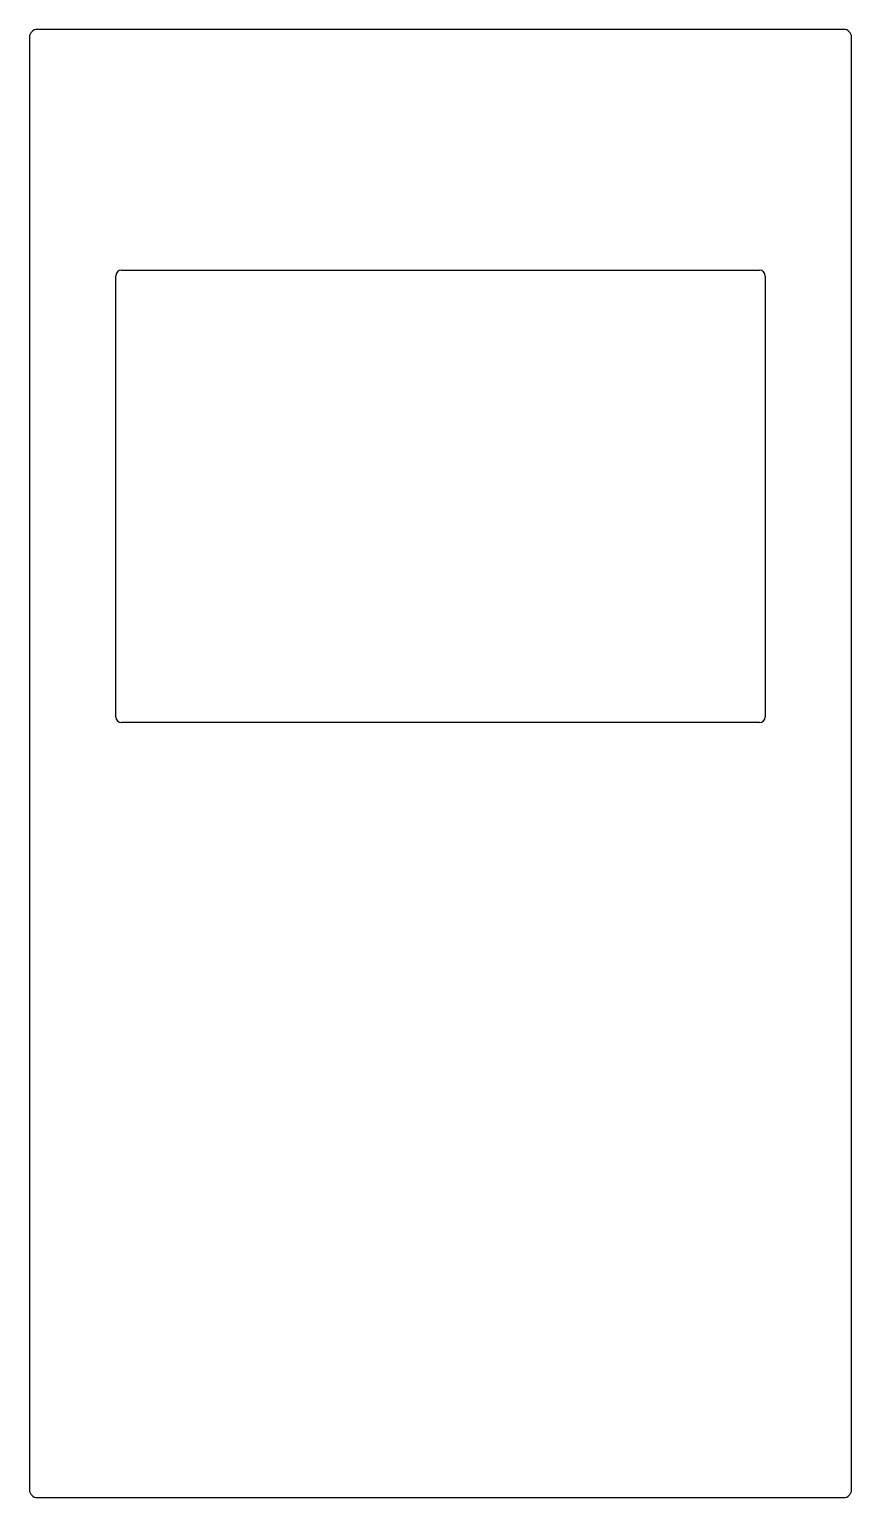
# Model space of a CAD drawing. Header units: millimetres. Extents: x 0 to 418, y 0 to 746.
import ezdxf

# ---------------------------------------------------------------- set-up
doc = ezdxf.new("R2010")
doc.units = ezdxf.units.MM

msp = doc.modelspace()

# ---------------------------------------------------------------- linework, layer by layer
for p, q in [((413.7, 746.35, 1.5), (4, 746.35, 1.5)), ((0, 742.35, 1.5), (0, 4, 1.5)), ((417.7, 4, 1.5), (417.7, 742.35, 1.5)), ((43.85, 396.95, 1.5), (43.85, 620.95, 1.5)), ((46.85, 623.95, 1.5), (370.85, 623.95, 1.5)), ((373.85, 620.95, 1.5), (373.85, 396.95, 1.5)), ((370.85, 393.95, 1.5), (46.85, 393.95, 1.5)), ((4, 0, 1.5), (413.7, 0, 1.5))]:
    msp.add_line(p, q)
for centre, radius, start, end in [((4, 742.35, 1.5), 4, 90, 180), ((413.7, 742.35, 1.5), 4, 0, 90), ((46.85, 620.95, 1.5), 3, 90, 180), ((370.85, 620.95, 1.5), 3, 0, 90), ((46.85, 396.95, 1.5), 3, -180, -90), ((370.85, 396.95, 1.5), 3, 270, 360), ((4, 4, 1.5), 4, -180, -90), ((413.7, 4, 1.5), 4, 270, 360)]:
    msp.add_arc(centre, radius, start, end)

doc.saveas('drawing.dxf')
